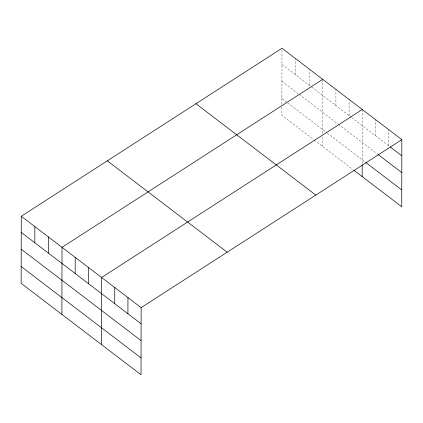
<?xml version="1.0" encoding="UTF-8"?>
<svg xmlns="http://www.w3.org/2000/svg" width="423" height="423" viewBox="0 0 423 423"><rect width="100%" height="100%" fill="white"/><g stroke="black" fill="none" stroke-linecap="round" stroke-linejoin="round"><path stroke-width="0.32" stroke-dasharray="2.12 1.59" d="M281.877 106.956L281.861 115.363L313.734 139.659M281.882 104.37L281.982 48.28M295.54 74.781L295.566 58.638M309.123 85.134L309.15 68.991M322.617 146.432L322.638 136.084M322.643 133.499L322.738 79.35M335.894 105.544L335.92 89.401M349.081 115.595L349.107 99.453M362.199 163.653L362.294 109.504M375.45 135.698L375.481 119.556M388.637 145.75L388.663 129.607M281.951 64.423L311.212 86.731M311.735 87.127L351.106 117.145M351.613 117.531L389.652 146.522M281.924 81.232L298.643 93.98M299.167 94.377L337.892 123.902M338.4 124.288L377.448 154.057M281.892 98.554L326.704 132.716M327.212 133.102L365.25 162.094M314.257 140.055L353.046 169.628"/><path stroke-width="0.63" d="M21.266 216.259L21.15 283.341L141.018 374.72L141.139 307.637L21.266 216.259L281.982 48.28L401.85 139.659L401.734 206.741L354.062 170.4M34.823 242.76L34.85 226.617M48.407 253.118L48.439 236.97M61.906 314.411L62.022 247.328L322.738 79.35M75.178 273.522L75.209 257.38M88.365 283.574L88.396 267.431M101.462 344.565L101.578 277.483L362.294 109.504M114.739 303.677L114.765 287.534M127.92 313.729L127.952 297.586M362.178 176.587L362.194 164.949M141.139 307.637L401.85 139.659M390.159 146.913L401.824 155.801M377.956 154.443L401.792 172.61M365.758 162.48L401.76 189.932M195.944 103.714L315.817 195.093M107.305 160.825L227.172 252.203M21.24 232.401L141.108 323.78M21.208 249.21L141.081 340.594M21.182 266.532L141.049 357.911"/></g></svg>
